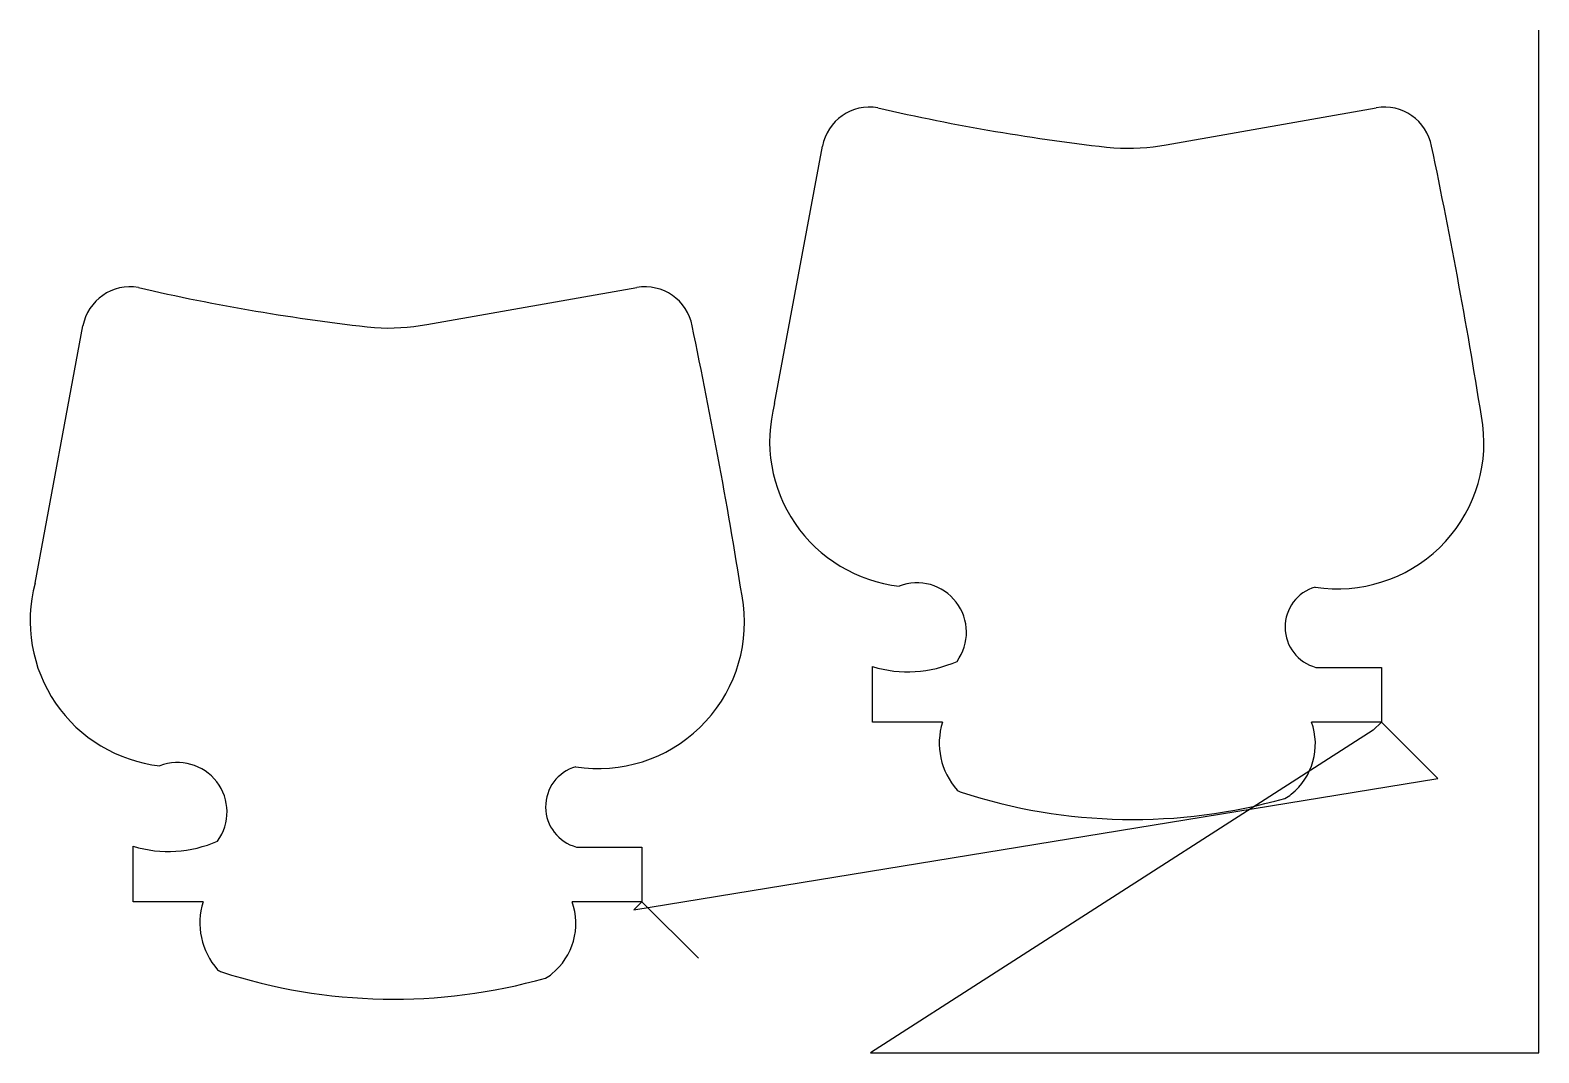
# Model space of a CAD drawing. Header units: metres. Extents: x 8 to 670, y 1552 to 2000.
import ezdxf

# ---------------------------------------------------------------- set-up
doc = ezdxf.new("R2010")
doc.units = ezdxf.units.M

msp = doc.modelspace()

# ---------------------------------------------------------------- linework, layer by layer
at = {"layer": 'TOOL_0'}
for p, q in [((669.575, 1998.998), (669.575, 1999.998)), ((669.575, 1551.607), (669.575, 1998.998)), ((506.262, 1949.695), (598.297, 1965.923)), ((334.605, 1836.291), (355.553, 1949.078)), ((182.145, 1870.915), (274.18, 1887.143)), ((10.488, 1757.511), (31.436, 1870.298)), ((377.572, 1696.628), (377.572, 1720.938)), ((571.904, 1720.627), (600.57, 1720.627)), ((600.57, 1720.627), (600.57, 1696.627)), ((597.034, 1693.091), (376.657, 1551.607)), ((408.205, 1696.628), (377.572, 1696.628)), ((600.572, 1696.628), (569.978, 1696.628)), ((600.57, 1696.627), (597.034, 1693.091)), ((625.321, 1671.879), (600.572, 1696.628)), ((272.917, 1614.311), (625.321, 1671.879)), ((53.455, 1617.848), (53.455, 1642.158)), ((247.787, 1641.847), (276.453, 1641.847)), ((276.453, 1641.847), (276.453, 1617.847)), ((84.088, 1617.848), (53.455, 1617.848)), ((276.455, 1617.848), (245.861, 1617.848)), ((276.453, 1617.847), (272.917, 1614.311)), ((301.204, 1593.099), (276.455, 1617.848)), ((376.657, 1551.607), (669.575, 1551.607))]:
    msp.add_line(p, q, dxfattribs=at)
for centre, radius, start, end in [((376.2, 1945.243), 21, 79.929431, 169.477721), ((582.368, 2845.39), 902.482, 257.033768, 263.701741), ((601.944, 1945.242), 21, 10.522777, 100.001026), ((489.06, 2047.292), 99.101, 266.703851, 279.996023), ((-1845.797, 1432.194), 2521.924, 9.004075, 11.826911), ((52.083, 1866.463), 21, 79.929431, 169.477721), ((258.251, 2766.61), 902.482, 257.033768, 263.701741), ((277.827, 1866.462), 21, 10.522777, 100.001026), ((164.943, 1968.512), 99.101, 266.703851, 279.996023), ((-2169.914, 1353.414), 2521.924, 9.004075, 11.826911), ((396.369, 1819.767), 63.936, 165.022172, 263.582716), ((581.411, 1819.146), 64.108, 261.185209, 6.935344), ((72.252, 1740.987), 63.936, 165.022172, 263.582716), ((397.031, 1735.994), 21.691, 323.992824, 111.097057), ((576.572, 1738.255), 18.235, 105.865549, 255.16816), ((257.294, 1740.366), 64.108, 261.185209, 6.935344), ((392.966, 1772.034), 53.365, 253.233705, 293.890539), ((437.551, 1687.362), 30.774, 162.476487, 221.808412), ((543.251, 1687.094), 28.377, 308.897881, 19.632229), ((72.914, 1657.214), 21.691, 323.992824, 111.097057), ((252.455, 1659.475), 18.235, 105.865549, 255.16816), ((417.984, 1670.812), 5.205, 229.629172, 251.505872), ((491.749, 1897.695), 243.778, 251.979113, 285.837179), ((554.331, 1672.21), 9.862, 293.583806, 313.101796), ((68.849, 1693.254), 53.365, 253.233705, 293.890539), ((113.434, 1608.582), 30.774, 162.476487, 221.808412), ((219.134, 1608.314), 28.377, 308.897881, 19.632229), ((93.867, 1592.032), 5.205, 229.629172, 251.505872), ((167.632, 1818.915), 243.778, 251.979113, 285.837179), ((230.214, 1593.43), 9.862, 293.583806, 313.101796)]:
    msp.add_arc(centre, radius, start, end, dxfattribs=at)

doc.saveas('drawing.dxf')
